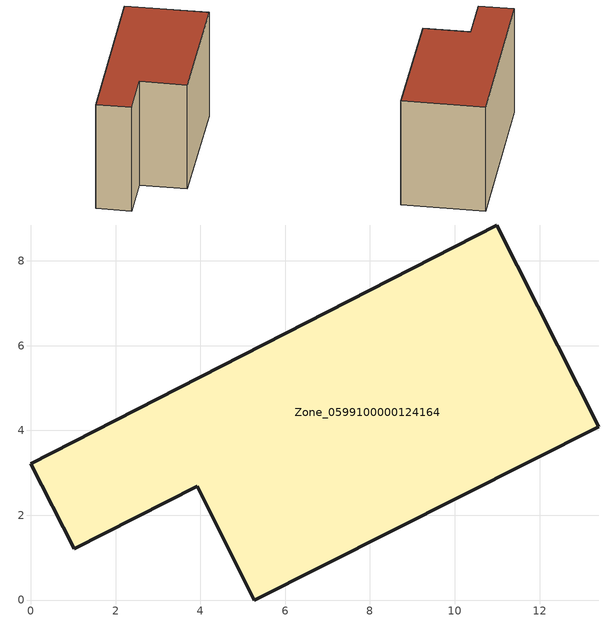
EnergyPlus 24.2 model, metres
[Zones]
Zone_0599100000124164
 floor ground (C_G): 0,3.22 10.99,8.85 13.39,4.09 5.27,0 3.92,2.68 1.02,1.21 z3.09
 wall outside (C_F): 5.27,0 13.39,4.09 10.99,8.85 0,3.22 1.02,1.21 3.92,2.68 5.27,0 z3.09:10.57
 roof outside (C_R): 1.02,1.21 3.92,2.68 5.27,0 13.39,4.09 10.99,8.85 0,3.22 z10.57
[BUILDING]
Pand.0599100000124164: North Axis=0; Terrain=City; Loads Convergence Tolerance Value=0.04; Temperature Convergence Tolerance Value=0.4; Solar Distribution=FullExterior; Maximum Number of Warmup Days=25; Minimum Number of Warmup Days=1
[Site:Location]
Rotterdam.The.Hague.AP_ZH_NLD Design_Conditions: Latitude=51.96; Longitude=4.45; Time Zone=1; Elevation=-4.5
[SITE:GROUNDTEMPERATURE:BUILDINGSURFACE]
18, 18, 18, 18, 18, 18, 18, 18, 18, 18, 18, 18
[MATERIAL] Thermal Absorptance=0.9; Solar Absorptance=0.7; Visible Absorptance=0.7
Name | Roughness | Thickness | Conductivity | Density | Specific Heat
G.TC.1992-2005 | MediumSmooth | 0.15 | 0.06 | 540 | 1210
F.TC.1992-2005 | Rough | 0.3 | 0.12 | 1920 | 840
R.TC.1992-2005 | MediumRough | 0.2 | 0.08 | 1500 | 1000
[CONSTRUCTION]
C_G: G.TC.1992-2005
C_F: F.TC.1992-2005
C_R: R.TC.1992-2005
[ZONE]
Zone_0599100000124164: Type=1; Multiplier=1; Ceiling Height=Autocalculate; Volume=Autocalculate; Floor Area=autocalculate; Part of Total Floor Area=Yes
[ZONEINFILTRATION:DESIGNFLOWRATE]
Infil_Zone_0599100000124164: Zone or ZoneList or Space or SpaceList=Zone_0599100000124164; Schedule=AlwaysOn; Design Flow Rate Calculation Method=Flow/Area; Flow Rate per Floor Area=0.0015; Constant Term Coefficient=1; Temperature Term Coefficient=0; Velocity Term Coefficient=0; Velocity Squared Term Coefficient=0
[HVACTEMPLATE:ZONE:IDEALLOADSAIRSYSTEM]
Zone_0599100000124164: Maximum Heating Supply Air Temperature=50; Minimum Cooling Supply Air Temperature=13; Maximum Heating Supply Air Humidity Ratio=0.0156; Minimum Cooling Supply Air Humidity Ratio=0.0077; Heating Limit=NoLimit; Cooling Limit=NoLimit; Dehumidification Control Type=ConstantSensibleHeatRatio; Cooling Sensible Heat Ratio=0.7; Dehumidification Setpoint=60; Humidification Control Type=None; Humidification Setpoint=30; Outdoor Air Method=None; Outdoor Air Flow Rate per Person=0.00944; Outdoor Air Flow Rate per Zone Floor Area=0; Outdoor Air Flow Rate per Zone=0; Demand Controlled Ventilation Type=None; Outdoor Air Economizer Type=NoEconomizer; Heat Recovery Type=None; Sensible Heat Recovery Effectiveness=0.7; Latent Heat Recovery Effectiveness=0.65
[ZONECONTROL:THERMOSTAT]
ThermostatControl_Zone_0599100000124164: Zone or ZoneList=Zone_0599100000124164; Control Type Schedule=DualSetpointControlType; Control 1=Thermostat_Zone_0599100000124164; Temperature Difference Between Cutout And Setpoint=0
[THERMOSTATSETPOINT:DUALSETPOINT]
Thermostat_Zone_0599100000124164: Heating Setpoint Temperature Schedule=HeatingSetpoint_Zone_0599100000124164; Cooling Setpoint Temperature Schedule=CoolingSetpoint_Zone_0599100000124164
[SCHEDULE:COMPACT]
HeatingSetpoint_Zone_0599100000124164: Through: 12/31, For: AllDays, Until: 24:00, 21
CoolingSetpoint_Zone_0599100000124164: Through: 12/31, For: AllDays, Until: 24:00, 24
DualSetpointControlType: Through: 12/31, For: AllDays, Until: 24:00, 4
AlwaysOn: Through: 12/31, For: AllDays, Until: 24:00, 1
